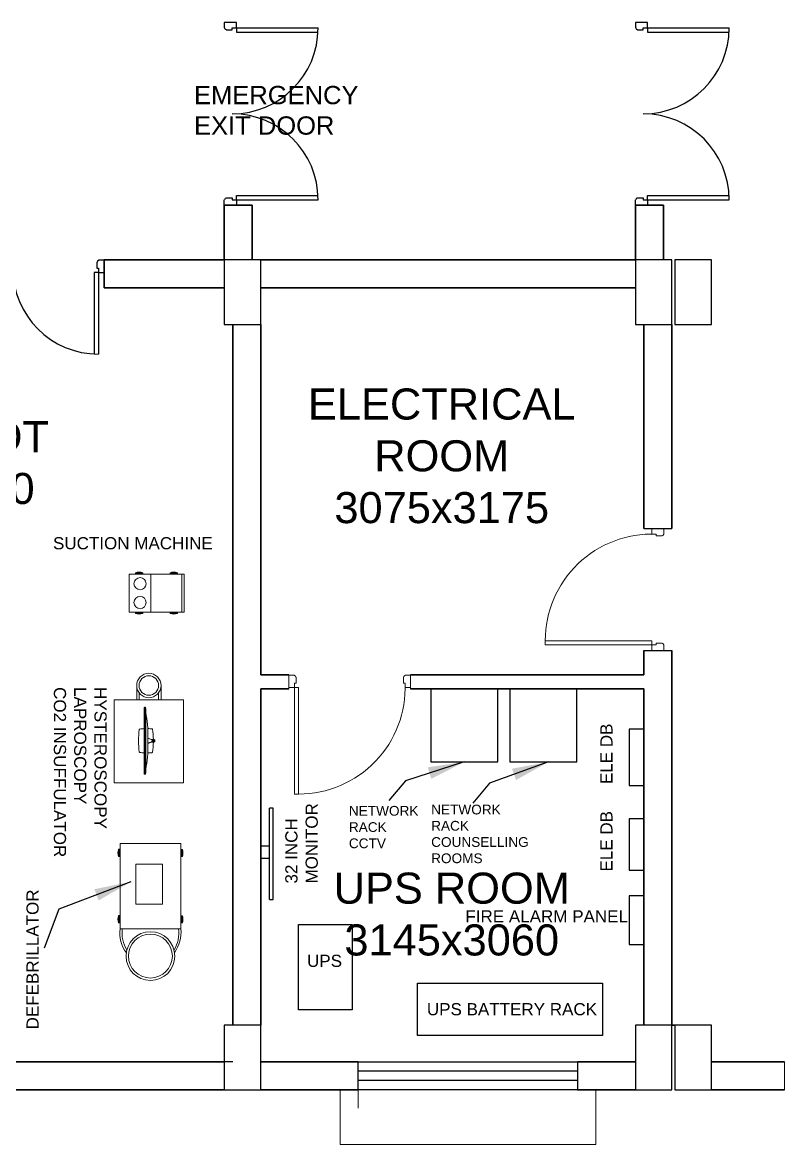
# Model space of a CAD drawing. Header units: millimetres. Extents: x 1448174 to 1599581, y -224422 to -106989.
# Drawn here: x 1489944 to 1496202, y -138523 to -129314 of the extents above; entities that cross this region are included whole.
import ezdxf

# ---------------------------------------------------------------- set-up
doc = ezdxf.new("R2010")
doc.units = ezdxf.units.MM
doc.header["$LTSCALE"] = 600
doc.header["$MEASUREMENT"] = 0
for name, color, linetype in [('col', 5, 'Continuous'), ('fun-text', 250, 'Continuous'), ('TEXT', 253, 'Continuous'), ('wall', 1, 'Continuous'), ('Window', 4, 'Continuous')]:
    doc.layers.add(name, color=color, linetype=linetype)
for name, color, linetype, lineweight in [('D.F', 251, 'Continuous', 5), ('DOOR', 144, 'Continuous', 13), ('furniture', 30, 'Continuous', 9), ('P-Wall', 1, 'Continuous', 35), ('toi-fix', 46, 'Continuous', 9)]:
    doc.layers.add(name, color=color, linetype=linetype, lineweight=lineweight)
doc.styles.add('ARIAL', font='arial.ttf')
doc.dimstyles.get("Standard").update_dxf_attribs({"dimscale": 1.5, "dimtxt": 225, "dimasz": 200, "dimexe": 100, "dimexo": 100, "dimgap": 0.25, "dimtad": 0, "dimdec": 0, "dimzin": 0, "dimdsep": 46, "dimtxsty": 'ARIAL', "dimblk": 'OBLIQUE', "dimcen": 0.09, "dimdle": 100, "dimclrd": 256, "dimclre": 256, "dimclrt": 6, "dimadec": 0, "dimazin": 0, "dimtfac": 1, "dimtdec": 0, "dimtofl": 0, "dimtmove": 0, "dimatfit": 3, "dimfxl": 1, "dimtolj": 1, "dimtzin": 0, "dimarcsym": 0})

# ---------------------------------------------------------------- blocks, each defined once
blk = doc.blocks.new('A$C19B8274B')
at = {"layer": 'DOOR'}
blk.add_line((-45, 925), (-80, 925), dxfattribs=at)
at = {"layer": 'DOOR', "color": 8}
for p, q in [((-80, 50), (-80, 925)), ((-45, 50), (-45, 925)), ((-45, 50), (-80, 50)), ((-955, -50), (-955, -47.5)), ((-940, -35), (-942.5, -35)), ((-60, -35), (-57.5, -35)), ((-45, -50), (-45, -47.5))]:
    blk.add_line(p, q, dxfattribs=at)
for points in [[(-940, 15), (-955, 15), (-955, 50), (-1000, 50), (-1000, -50), (-955, -50)], [(-940, -35), (-940, 15)], [(-60, 15), (-45, 15), (-45, 50), (0, 50), (0, -50), (-45, -50)], [(-60, -35), (-60, 15)]]:
    blk.add_lwpolyline(points, dxfattribs=at)
for centre, radius, start, end in [((-80, 50), 875, 90, 182.29244), ((-955, -35), 12.5, 270, 0), ((-45, -35), 12.5, 180, 270)]:
    blk.add_arc(centre, radius, start, end, dxfattribs=at)
blk = doc.blocks.new('W1800')
at = {"layer": 'wall', "color": 7}
for p, q in [((0, -57.5), (0, 172.5)), ((1800, 172.5), (1800, -57.5))]:
    blk.add_line(p, q, dxfattribs=at)
at = {"layer": 'Window'}
for p, q in [((0, 172.5), (1800, 172.5)), ((0, 97.5), (1800, 97.5)), ((1800, 17.5), (0, 17.5)), ((1800, -57.5), (0, -57.5))]:
    blk.add_line(p, q, dxfattribs=at)
blk = doc.blocks.new('LG  E2351T-BN Monitor_top_cad-block.com')
at = {"color": 0}
for points in [[(-233.2, -17.6, -0.049247), (-32.6, 0), (0, 0)], [(-100, -1.5, -0.022559), (-97.8, 33.7)], [(-22.4, 0), (-18.6, 8.5, 0.022703), (-8.9, 34.3, -0.301492), (-3.8, 38.3), (0, 38.3)], [(-21.1, 0), (-17.5, 8, 0.023824), (-7.8, 32.6, -0.299186), (-3.7, 35.7), (0, 35.7)], [(-8.9, 34.3), (-8.6, 37.5, 0.169031), (-10, 43.4, -0.160008), (-11, 47.1, -0.115885), (-8.4, 56, -0.254559), (-5.7, 57.7), (0, 57.7)], [(8.9, 34.3), (8.6, 37.5, -0.169031), (10, 43.4, 0.160008), (11, 47.1, 0.115885), (8.4, 56, 0.254559), (5.7, 57.7), (0, 57.7)], [(22.4, 0), (18.6, 8.5, -0.022703), (8.9, 34.3, 0.301492), (3.8, 38.3), (0, 38.3)], [(21.1, 0), (17.5, 8, -0.023824), (7.8, 32.6, 0.299186), (3.7, 35.7), (0, 35.7)], [(233.2, -17.6, 0.049247), (32.6, 0), (0, 0)], [(100, -1.5, 0.022559), (97.8, 33.7)], [(0, -29.8), (-272.4, -29.8, -0.414214), (-273.6, -28.6), (-273.6, -27.1), (-274.1, -27.1, -0.414214), (-274.5, -26.7), (-274.5, -21.1, -0.307855), (-273.8, -20.1, -0.00304), (-271, -19.5, -0.0542), (-261.1, -17.6), (0, -17.6)], [(-95.4, -67.9, -0.024551), (-99.4, -29.8, -0.024551)], [(0, -29.8), (272.4, -29.8, 0.414214), (273.6, -28.6), (273.6, -27.1), (274.1, -27.1, 0.414214), (274.5, -26.7), (274.5, -21.1, 0.307855), (273.8, -20.1, 0.00304), (271, -19.5, 0.0542), (261.1, -17.6), (0, -17.6)], [(95.4, -67.9, 0.024551), (99.4, -29.8, 0.024551)]]:
    blk.add_lwpolyline(points, format="xyb", dxfattribs=at)
for points in [[(0, 55.4), (-3.1, 55.4), (-3.1, 40.5), (0, 40.5)], [(0, 55.4), (3.1, 55.4), (3.1, 40.5), (0, 40.5)], [(-274.5, -24.4), (0, -24.4)], [(274.5, -24.4), (0, -24.4)]]:
    blk.add_lwpolyline(points, dxfattribs=at)
for centre, radius, start, end in [((-93.9, 33.2), 3.96, 99.64518, 173.89051), ((0, -519.2), 564.4, 91.09579, 99.64518), ((8.1, 36.1), 20.9, 154.82295, 203.41572), ((0, -519.2), 564.4, 80.35482, 88.90421), ((-8.1, 36.1), 20.9, 336.58428, 25.17705), ((93.9, 33.2), 3.96, 6.10949, 80.35482), ((-91.5, -67.3), 3.96, 188.84122, 263.45858), ((0, 730.6), 807.1, 263.45858, 270), ((0, 730.6), 807.1, 270, 276.54142), ((91.5, -67.3), 3.96, 276.54142, 351.15878)]:
    blk.add_arc(centre, radius, start, end, dxfattribs=at)
blk = doc.blocks.new('_Oblique')
at = {"color": 0, "linetype": 'ByBlock', "lineweight": -2}
blk.add_line((-0.5, -0.5), (0.5, 0.5), dxfattribs=at)

msp = doc.modelspace()

# ---------------------------------------------------------------- linework, layer by layer
at = {"color": 240, "lineweight": 25, "true_color": 0xed1f24}
for p, q in [((1491702.098, -129313.9027), (1491602.098, -129313.9027)), ((1491602.098, -129313.9027), (1491602.098, -129358.9027)), ((1491602.098, -129358.9027), (1491604.598, -129358.9027)), ((1491617.098, -129373.9027), (1491617.098, -129371.4027)), ((1491617.098, -129373.9027), (1491667.098, -129373.9027)), ((1491667.098, -129373.9027), (1491667.098, -129358.9027)), ((1491667.098, -129358.9027), (1491702.098, -129358.9027)), ((1491702.098, -129358.9027), (1491702.098, -129313.9027)), ((1491702.098, -129358.9027), (1492372.098, -129358.9027)), ((1491702.098, -129358.9027), (1491702.098, -129393.9027)), ((1491702.098, -129393.9027), (1492372.098, -129393.9027)), ((1491602.098, -130813.9027), (1491602.098, -130768.9027)), ((1491602.098, -130768.9027), (1491604.598, -130768.9027)), ((1491617.098, -130753.9027), (1491617.098, -130756.4027)), ((1491617.098, -130753.9027), (1491667.098, -130753.9027)), ((1491667.098, -130753.9027), (1491667.098, -130768.9027)), ((1491667.098, -130768.9027), (1491702.098, -130768.9027)), ((1491702.098, -130733.9027), (1492372.098, -130733.9027)), ((1491702.098, -130768.9027), (1491702.098, -130733.9027)), ((1491702.098, -130768.9027), (1492372.098, -130768.9027)), ((1491702.098, -130768.9027), (1491702.098, -130813.9027)), ((1491702.098, -130813.9027), (1491602.098, -130813.9027)), ((1491702.098, -130813.9027), (1491602.098, -130813.9027))]:
    msp.add_line(p, q, dxfattribs=at)
at = {"color": 8, "lineweight": 25}
for p, q in [((1495077.098, -129313.9027), (1494977.098, -129313.9027)), ((1494977.098, -129313.9027), (1494977.098, -129358.9027)), ((1494977.098, -129358.9027), (1494979.598, -129358.9027)), ((1494992.098, -129373.9027), (1494992.098, -129371.4027)), ((1494992.098, -129373.9027), (1495042.098, -129373.9027)), ((1495042.098, -129373.9027), (1495042.098, -129358.9027)), ((1495042.098, -129358.9027), (1495077.098, -129358.9027)), ((1495077.098, -129358.9027), (1495077.098, -129313.9027)), ((1495077.098, -129358.9027), (1495747.098, -129358.9027)), ((1495077.098, -129358.9027), (1495077.098, -129393.9027)), ((1495077.098, -129393.9027), (1495747.098, -129393.9027)), ((1494977.098, -130813.9027), (1494977.098, -130768.9027)), ((1494977.098, -130768.9027), (1494979.598, -130768.9027)), ((1494992.098, -130753.9027), (1494992.098, -130756.4027)), ((1494992.098, -130753.9027), (1495042.098, -130753.9027)), ((1495042.098, -130753.9027), (1495042.098, -130768.9027)), ((1495042.098, -130768.9027), (1495077.098, -130768.9027)), ((1495077.098, -130733.9027), (1495747.098, -130733.9027)), ((1495077.098, -130768.9027), (1495077.098, -130733.9027)), ((1495077.098, -130768.9027), (1495747.098, -130768.9027)), ((1495077.098, -130768.9027), (1495077.098, -130813.9027)), ((1495077.098, -130813.9027), (1494977.098, -130813.9027)), ((1495077.098, -130813.9027), (1494977.098, -130813.9027)), ((1490554.447, -131280.8589), (1490556.947, -131280.8589)), ((1490554.447, -131280.8589), (1490554.447, -131330.8589)), ((1490614.447, -131265.8589), (1490569.447, -131265.8589)), ((1490569.447, -131265.8589), (1490569.447, -131268.3589)), ((1490614.447, -131365.8589), (1490614.447, -131265.8589)), ((1490534.447, -131365.8589), (1490534.447, -132035.8589)), ((1490569.447, -131365.8589), (1490534.447, -131365.8589)), ((1490554.447, -131330.8589), (1490569.447, -131330.8589)), ((1490569.447, -131330.8589), (1490569.447, -131365.8589)), ((1490569.447, -131365.8589), (1490614.447, -131365.8589)), ((1490569.447, -131365.8589), (1490569.447, -132035.8589))]:
    msp.add_line(p, q, dxfattribs=at)
at = {"color": 8}
for p, q in [((1495047.098, -133468.2516), (1495277.098, -133468.2516)), ((1495047.098, -134468.2516), (1495277.098, -134468.2516))]:
    msp.add_line(p, q, dxfattribs=at)
at = {"color": 240, "true_color": 0xed1f24}
for centre, radius, start, end in [((1491617.098, -129358.9027), 12.5, 180, 270), ((1491667.098, -129358.9027), 705, 270, 0), ((1491667.098, -130768.9027), 705, 0, 90), ((1491617.098, -130768.9027), 12.5, 90, 180)]:
    msp.add_arc(centre, radius, start, end, dxfattribs=at)
at = {"color": 8}
for centre, radius, start, end in [((1494992.098, -129358.9027), 12.5, 180, 270), ((1495042.098, -129358.9027), 705, 270, 0), ((1495042.098, -130768.9027), 705, 0, 90), ((1494992.098, -130768.9027), 12.5, 90, 180), ((1490569.447, -131280.8589), 12.5, 90, 180), ((1490569.447, -131330.8589), 705, 180, 270)]:
    msp.add_arc(centre, radius, start, end, dxfattribs=at)
at = {"layer": 'col'}
for points in [[(1491602.098, -131793.2516), (1491902.098, -131793.2516), (1491902.098, -131263.2516), (1491602.098, -131263.2516)], [(1494977.098, -131793.2516), (1495277.098, -131793.2516), (1495277.098, -131263.2516), (1494977.098, -131263.2516)], [(1495302.098, -131793.2516), (1495602.098, -131793.2516), (1495602.098, -131263.2516), (1495302.098, -131263.2516)], [(1491602.098, -138073.2516), (1491902.098, -138073.2516), (1491902.098, -137543.2516), (1491602.098, -137543.2516)], [(1494977.098, -138073.2516), (1495277.098, -138073.2516), (1495277.098, -137543.2516), (1494977.098, -137543.2516)], [(1495302.098, -138073.2516), (1495602.098, -138073.2516), (1495602.098, -137543.2516), (1495302.098, -137543.2516)]]:
    msp.add_lwpolyline(points, close=True, dxfattribs=at)
at = {"layer": 'D.F'}
for p, q in [((1492132.098, -134668.2516), (1492132.098, -134783.2516)), ((1493132.098, -134783.2516), (1493132.098, -134668.2516)), ((1494502.098, -137843.2516), (1494502.098, -138073.2516)), ((1496202.098, -138073.2516), (1496202.098, -137843.2516)), ((1492702.098, -137993.2516), (1492702.098, -138223.2516))]:
    msp.add_line(p, q, dxfattribs=at)
msp.add_lwpolyline([(1494652.098, -138073.2516), (1494652.098, -138523.2516), (1492552.098, -138523.2516), (1492552.098, -138073.2516)], dxfattribs=at)
at = {"layer": 'furniture'}
for p, q in [((1490822.098, -133842.6475), (1491272.098, -133842.6475)), ((1490822.098, -134152.6475), (1490822.098, -133842.6475)), ((1490998.2737, -133842.6475), (1490822.098, -133842.6475)), ((1490998.2737, -133842.6475), (1490998.2737, -134152.6475)), ((1491252.098, -133842.6475), (1491252.098, -134152.6475)), ((1491272.098, -133842.6475), (1491272.098, -134152.6475)), ((1491272.098, -134152.6475), (1490822.098, -134152.6475)), ((1490882.492, -134755.5918), (1490882.492, -134874.5601)), ((1490902.492, -134815.5918), (1490902.492, -134874.5601)), ((1491062.492, -134815.5918), (1491062.492, -134874.5601)), ((1491082.492, -134755.5918), (1491082.492, -134874.5601)), ((1490697.492, -134874.5601), (1491267.492, -134874.5601)), ((1490697.492, -135554.5601), (1490697.492, -134874.5601)), ((1491267.492, -134874.5601), (1491267.492, -135554.5601)), ((1491267.492, -135554.5601), (1490697.492, -135554.5601)), ((1491245.6632, -136051.6862), (1490745.6632, -136051.6862)), ((1490745.6632, -136051.6862), (1490745.6632, -136751.6862)), ((1491245.6632, -136751.6862), (1491245.6632, -136051.6862)), ((1490875.881, -136221.6738), (1491095.881, -136221.6738)), ((1490875.881, -136551.6738), (1490875.881, -136221.6738)), ((1491095.881, -136221.6738), (1491095.881, -136551.6738)), ((1491095.881, -136551.6738), (1490875.881, -136551.6738)), ((1490745.6632, -136751.6862), (1491245.6632, -136751.6862))]:
    msp.add_line(p, q, dxfattribs=at)
at = {"layer": 'furniture', "ltscale": 0.75}
for p, q in [((1490931.7006, -133830.4785), (1490872.6125, -133830.4785)), ((1490872.6125, -133830.4785), (1490872.6125, -133842.6475)), ((1490873.5149, -133830.4785), (1490873.5149, -133842.6475)), ((1490874.6322, -133830.4785), (1490874.6322, -133842.6475)), ((1490875.8612, -133830.4785), (1490875.8612, -133842.6475)), ((1490877.593, -133830.4785), (1490877.593, -133842.6475)), ((1490879.8834, -133830.4785), (1490879.8834, -133842.6475)), ((1490882.8633, -133830.4785), (1490882.8633, -133842.6475)), ((1490887.0206, -133830.4785), (1490887.0206, -133842.6475)), ((1490891.9431, -133830.4785), (1490891.9431, -133842.6475)), ((1490898.1514, -133830.4785), (1490898.1514, -133842.6475)), ((1490906.1617, -133830.4785), (1490906.1617, -133842.6475)), ((1490912.37, -133830.4785), (1490912.37, -133842.6475)), ((1490917.2925, -133830.4785), (1490917.2925, -133842.6475)), ((1490921.4498, -133830.4785), (1490921.4498, -133842.6475)), ((1490924.4297, -133830.4785), (1490924.4297, -133842.6475)), ((1490926.7201, -133830.4785), (1490926.7201, -133842.6475)), ((1490928.4519, -133830.4785), (1490928.4519, -133842.6475)), ((1490929.6809, -133830.4785), (1490929.6809, -133842.6475)), ((1490930.7982, -133830.4785), (1490930.7982, -133842.6475)), ((1490931.7006, -133830.4785), (1490931.7006, -133842.6475)), ((1491216.9698, -133830.4785), (1491157.8817, -133830.4785)), ((1491157.8817, -133830.4785), (1491157.8817, -133842.6475)), ((1491158.7841, -133830.4785), (1491158.7841, -133842.6475)), ((1491159.9014, -133830.4785), (1491159.9014, -133842.6475)), ((1491161.1304, -133830.4785), (1491161.1304, -133842.6475)), ((1491162.8622, -133830.4785), (1491162.8622, -133842.6475)), ((1491165.1526, -133830.4785), (1491165.1526, -133842.6475)), ((1491168.1325, -133830.4785), (1491168.1325, -133842.6475)), ((1491172.2898, -133830.4785), (1491172.2898, -133842.6475)), ((1491177.2123, -133830.4785), (1491177.2123, -133842.6475)), ((1491183.4206, -133830.4785), (1491183.4206, -133842.6475)), ((1491191.4309, -133830.4785), (1491191.4309, -133842.6475)), ((1491197.6392, -133830.4785), (1491197.6392, -133842.6475)), ((1491202.5617, -133830.4785), (1491202.5617, -133842.6475)), ((1491206.719, -133830.4785), (1491206.719, -133842.6475)), ((1491209.6989, -133830.4785), (1491209.6989, -133842.6475)), ((1491211.9893, -133830.4785), (1491211.9893, -133842.6475)), ((1491213.7211, -133830.4785), (1491213.7211, -133842.6475)), ((1491214.9501, -133830.4785), (1491214.9501, -133842.6475)), ((1491216.0674, -133830.4785), (1491216.0674, -133842.6475)), ((1491216.9698, -133830.4785), (1491216.9698, -133842.6475)), ((1490872.6123, -134164.8164), (1490872.6123, -134152.6475)), ((1490872.6123, -134164.8164), (1490931.7005, -134164.8165)), ((1490873.5147, -134164.8164), (1490873.5148, -134152.6475)), ((1490874.632, -134164.8164), (1490874.632, -134152.6475)), ((1490875.861, -134164.8164), (1490875.861, -134152.6475)), ((1490877.5928, -134164.8164), (1490877.5928, -134152.6475)), ((1490879.8832, -134164.8164), (1490879.8832, -134152.6475)), ((1490882.8631, -134164.8164), (1490882.8631, -134152.6475)), ((1490887.0205, -134164.8164), (1490887.0205, -134152.6475)), ((1490891.943, -134164.8164), (1490891.943, -134152.6475)), ((1490898.1512, -134164.8164), (1490898.1512, -134152.6475)), ((1490906.1616, -134164.8164), (1490906.1616, -134152.6475)), ((1490912.3698, -134164.8165), (1490912.3698, -134152.6475)), ((1490917.2923, -134164.8165), (1490917.2923, -134152.6475)), ((1490921.4496, -134164.8165), (1490921.4496, -134152.6475)), ((1490924.4295, -134164.8165), (1490924.4295, -134152.6475)), ((1490926.72, -134164.8165), (1490926.72, -134152.6475)), ((1490928.4517, -134164.8165), (1490928.4517, -134152.6475)), ((1490929.6807, -134164.8165), (1490929.6807, -134152.6475)), ((1490930.798, -134164.8165), (1490930.798, -134152.6475)), ((1490931.7005, -134164.8165), (1490931.7005, -134152.6475)), ((1491157.8815, -134164.8164), (1491157.8815, -134152.6475)), ((1491157.8815, -134164.8164), (1491216.9697, -134164.8165)), ((1491158.784, -134164.8164), (1491158.784, -134152.6475)), ((1491159.9012, -134164.8164), (1491159.9012, -134152.6475)), ((1491161.1302, -134164.8164), (1491161.1302, -134152.6475)), ((1491162.862, -134164.8164), (1491162.862, -134152.6475)), ((1491165.1524, -134164.8164), (1491165.1525, -134152.6475)), ((1491168.1323, -134164.8164), (1491168.1324, -134152.6475)), ((1491172.2897, -134164.8164), (1491172.2897, -134152.6475)), ((1491177.2122, -134164.8164), (1491177.2122, -134152.6475)), ((1491183.4204, -134164.8164), (1491183.4204, -134152.6475)), ((1491191.4308, -134164.8164), (1491191.4308, -134152.6475)), ((1491197.639, -134164.8165), (1491197.639, -134152.6475)), ((1491202.5615, -134164.8165), (1491202.5615, -134152.6475)), ((1491206.7188, -134164.8165), (1491206.7188, -134152.6475)), ((1491209.6987, -134164.8165), (1491209.6987, -134152.6475)), ((1491211.9892, -134164.8165), (1491211.9892, -134152.6475)), ((1491213.7209, -134164.8165), (1491213.721, -134152.6475)), ((1491214.95, -134164.8165), (1491214.95, -134152.6475)), ((1491216.0672, -134164.8165), (1491216.0672, -134152.6475)), ((1491216.9697, -134164.8165), (1491216.9697, -134152.6475)), ((1490733.4942, -136100.0612), (1490733.4942, -136159.1494)), ((1490733.4942, -136100.0612), (1490745.6632, -136100.0613)), ((1490733.4942, -136100.9637), (1490745.6632, -136100.9637)), ((1490733.4942, -136102.081), (1490745.6632, -136102.081)), ((1490733.4942, -136103.31), (1490745.6632, -136103.31)), ((1490733.4942, -136105.0418), (1490745.6632, -136105.0418)), ((1490733.4942, -136107.3322), (1490745.6632, -136107.3322)), ((1490733.4942, -136110.3121), (1490745.6632, -136110.3121)), ((1491257.8322, -136101.4028), (1491245.6632, -136101.4028)), ((1491257.8322, -136102.3053), (1491245.6632, -136102.3053)), ((1491257.8322, -136103.4225), (1491245.6632, -136103.4225)), ((1491257.8322, -136104.6515), (1491245.6632, -136104.6515)), ((1491257.8322, -136106.3833), (1491245.6632, -136106.3833)), ((1491257.8322, -136108.6738), (1491245.6632, -136108.6737)), ((1491257.8322, -136111.6537), (1491245.6632, -136111.6536)), ((1491257.8322, -136101.4028), (1491257.8321, -136160.491)), ((1490733.4942, -136114.4694), (1490745.6632, -136114.4694)), ((1490733.4942, -136119.3919), (1490745.6632, -136119.3919)), ((1490733.4942, -136125.6001), (1490745.6632, -136125.6002)), ((1490733.4942, -136133.6105), (1490745.6632, -136133.6105)), ((1490733.4942, -136139.8187), (1490745.6632, -136139.8188)), ((1490733.4942, -136144.7413), (1490745.6632, -136144.7413)), ((1490733.4942, -136148.8986), (1490745.6632, -136148.8986)), ((1490733.4942, -136151.8785), (1490745.6632, -136151.8785)), ((1490733.4942, -136154.1689), (1490745.6632, -136154.1689)), ((1490733.4942, -136155.9007), (1490745.6632, -136155.9007)), ((1490733.4942, -136157.1297), (1490745.6632, -136157.1297)), ((1490733.4942, -136158.247), (1490745.6632, -136158.247)), ((1490733.4942, -136159.1494), (1490745.6632, -136159.1494)), ((1491257.8322, -136115.811), (1491245.6632, -136115.811)), ((1491257.8322, -136120.7335), (1491245.6632, -136120.7335)), ((1491257.8322, -136126.9417), (1491245.6632, -136126.9417)), ((1491257.8322, -136134.9521), (1491245.6632, -136134.9521)), ((1491257.8322, -136141.1603), (1491245.6632, -136141.1603)), ((1491257.8321, -136146.0828), (1491245.6632, -136146.0828)), ((1491257.8321, -136150.2401), (1491245.6632, -136150.2401)), ((1491257.8321, -136153.22), (1491245.6632, -136153.22)), ((1491257.8321, -136155.5105), (1491245.6632, -136155.5105)), ((1491257.8321, -136157.2422), (1491245.6632, -136157.2422)), ((1491257.8321, -136158.4713), (1491245.6632, -136158.4713)), ((1491257.8321, -136159.5885), (1491245.6632, -136159.5885)), ((1491257.8321, -136160.491), (1491245.6632, -136160.491)), ((1491257.8321, -136160.491), (1491245.6632, -136160.491)), ((1490733.4942, -136644.3659), (1490733.4942, -136703.454)), ((1490733.4942, -136644.3659), (1490745.6632, -136644.3659)), ((1490733.4942, -136645.2683), (1490745.6632, -136645.2683)), ((1490733.4942, -136646.3856), (1490745.6632, -136646.3856)), ((1490733.4942, -136647.6146), (1490745.6632, -136647.6146)), ((1490733.4942, -136649.3464), (1490745.6632, -136649.3464)), ((1490733.4942, -136651.6368), (1490745.6632, -136651.6368)), ((1490733.4942, -136654.6167), (1490745.6632, -136654.6167)), ((1490733.4942, -136658.774), (1490745.6632, -136658.774)), ((1490733.4942, -136663.6965), (1490745.6632, -136663.6965)), ((1491257.8322, -136645.2683), (1491245.6632, -136645.2683)), ((1491257.8322, -136646.1708), (1491245.6632, -136646.1708)), ((1491257.8322, -136647.2881), (1491245.6632, -136647.2881)), ((1491257.8322, -136648.5171), (1491245.6632, -136648.5171)), ((1491257.8322, -136650.2488), (1491245.6632, -136650.2488)), ((1491257.8322, -136652.5393), (1491245.6632, -136652.5393)), ((1491257.8322, -136655.5192), (1491245.6632, -136655.5192)), ((1491257.8322, -136659.6765), (1491245.6632, -136659.6765)), ((1491257.8322, -136664.599), (1491245.6632, -136664.599)), ((1491257.8322, -136645.2683), (1491257.8321, -136704.3565)), ((1490733.4942, -136669.9048), (1490745.6632, -136669.9048)), ((1490733.4942, -136677.9151), (1490745.6632, -136677.9151)), ((1490733.4942, -136684.1234), (1490745.6632, -136684.1234)), ((1490733.4942, -136689.0459), (1490745.6632, -136689.0459)), ((1490733.4942, -136693.2032), (1490745.6632, -136693.2032)), ((1490733.4942, -136696.1831), (1490745.6632, -136696.1831)), ((1490733.4942, -136698.4735), (1490745.6632, -136698.4735)), ((1490733.4942, -136700.2053), (1490745.6632, -136700.2053)), ((1490733.4942, -136701.4343), (1490745.6632, -136701.4343)), ((1490733.4942, -136702.5516), (1490745.6632, -136702.5516)), ((1490733.4942, -136703.454), (1490745.6632, -136703.454)), ((1491257.8322, -136670.8072), (1491245.6632, -136670.8072)), ((1491257.8322, -136678.8176), (1491245.6632, -136678.8176)), ((1491257.8322, -136685.0258), (1491245.6632, -136685.0258)), ((1491257.8321, -136689.9483), (1491245.6632, -136689.9483)), ((1491257.8321, -136694.1057), (1491245.6632, -136694.1057)), ((1491257.8321, -136697.0856), (1491245.6632, -136697.0856)), ((1491257.8321, -136699.376), (1491245.6632, -136699.376)), ((1491257.8321, -136701.1078), (1491245.6632, -136701.1078)), ((1491257.8321, -136702.3368), (1491245.6632, -136702.3368)), ((1491257.8321, -136703.4541), (1491245.6632, -136703.454)), ((1491257.8321, -136704.3565), (1491245.6632, -136704.3565)), ((1491257.8321, -136704.3565), (1491245.6632, -136704.3565))]:
    msp.add_line(p, q, dxfattribs=at)
at = {"layer": 'furniture', "lineweight": -3}
for p, q in [((1493297.3494, -134783.2516), (1493297.3494, -135383.2516)), ((1493847.3494, -135383.2516), (1493847.3494, -134783.2516)), ((1493947.3494, -134783.2516), (1493947.3494, -135383.2516)), ((1494497.3494, -135383.2516), (1494497.3494, -134783.2516)), ((1495047.098, -135115.2516), (1494927.098, -135115.2516)), ((1494927.098, -135115.2516), (1494927.098, -135575.2516)), ((1493297.3494, -135383.2516), (1493847.3494, -135383.2516)), ((1493947.3494, -135383.2516), (1494497.3494, -135383.2516)), ((1494927.098, -135575.2516), (1495047.098, -135575.2516)), ((1491972.098, -136511.3362), (1491972.098, -135761.3362)), ((1492002.098, -135761.3362), (1491972.098, -135761.3362)), ((1492002.098, -136511.3362), (1492002.098, -135761.3362)), ((1495047.098, -135851.2516), (1494927.098, -135851.2516)), ((1494927.098, -135851.2516), (1494927.098, -136271.2516)), ((1491972.098, -136075.3362), (1491902.098, -136075.3362)), ((1491902.098, -136171.8362), (1491972.098, -136171.8362)), ((1494927.098, -136271.2516), (1495047.098, -136271.2516)), ((1495047.098, -136481.7516), (1494927.098, -136481.7516)), ((1494927.098, -136481.7516), (1494927.098, -136881.7516)), ((1491902.098, -136511.3362), (1491902.098, -136511.3362)), ((1491972.098, -136511.3362), (1492002.098, -136511.3362)), ((1492212.3494, -137416.8362), (1492212.3494, -136716.8362)), ((1492212.3494, -136716.8362), (1492652.3494, -136716.8362)), ((1492652.3494, -136716.8362), (1492652.3494, -137416.8362)), ((1494927.098, -136881.7516), (1495047.098, -136881.7516)), ((1493187.8494, -137199.3362), (1494707.8494, -137199.3362)), ((1493187.8494, -137629.3362), (1493187.8494, -137199.3362)), ((1494707.8494, -137199.3362), (1494707.8494, -137629.3362)), ((1492652.3494, -137416.8362), (1492212.3494, -137416.8362)), ((1494707.8494, -137629.3362), (1493187.8494, -137629.3362)), ((1491672.098, -137843.2516), (1491272.098, -137843.2516))]:
    msp.add_line(p, q, dxfattribs=at)
at = {"layer": 'furniture'}
for centre, radius in [((1490910.1859, -133920.1475), 50), ((1490910.1859, -134075.1475), 50), ((1490982.492, -134755.5918), 100), ((1490982.492, -134755.5918), 80), ((1490995.6632, -136976.6862), 200), ((1490995.6632, -136976.6862), 180)]:
    msp.add_circle(centre, radius, dxfattribs=at)
at = {"layer": 'furniture', "ltscale": 0.75}
for centre, start, end in [((1490902.1565, -133916.6487), 71.07532933, 108.92461821), ((1491187.4257, -133916.6487), 71.07532933, 108.92461821), ((1490902.1564, -134078.6462), 251.07532933, 288.92461821), ((1491187.4256, -134078.6462), 251.07532933, 288.92461821), ((1490819.6644, -136129.6054), 161.07532933, 198.92461822), ((1491171.6619, -136130.9469), 341.07532933, 18.92461822), ((1490819.6644, -136673.91), 161.07532933, 198.92461822), ((1491171.6619, -136674.8124), 341.07532933, 18.92461822)]:
    msp.add_arc(centre, 91.0942, start, end, dxfattribs=at)
at = {"layer": 'furniture'}
for centre, radius, start, end in [((1491001.7192, -136789.509), 258.8345, 171.59743496, 217.95520118), ((1491020.4786, -136787.3827), 258.6238, 172.06643487, 212.42564514), ((1490955.6864, -136784.092), 273.2383, 328.69667396, 6.81124596), ((1490931.9415, -136774.2986), 314.5356, 326.32474024, 4.1226236)]:
    msp.add_arc(centre, radius, start, end, dxfattribs=at)
at = {"layer": 'P-Wall'}
for p, q in [((1491832.098, -130813.9027), (1491602.098, -130813.9027)), ((1491602.098, -130813.9027), (1491602.098, -131263.2516)), ((1491832.098, -131263.2516), (1491832.098, -130813.9027)), ((1495207.098, -130813.9027), (1494977.098, -130813.9027)), ((1494977.098, -130813.9027), (1494977.098, -131263.2516)), ((1495207.098, -131263.2516), (1495207.098, -130813.9027)), ((1490615.098, -131493.2516), (1490615.098, -131263.2516)), ((1490615.098, -131263.2516), (1491602.098, -131263.2516)), ((1491602.098, -131493.2516), (1490615.098, -131493.2516)), ((1495277.098, -137543.2516), (1495302.098, -137543.2516)), ((1488202.098, -137843.2516), (1491602.098, -137843.2516)), ((1488202.098, -138073.2516), (1491602.098, -138073.2516))]:
    msp.add_line(p, q, dxfattribs=at)
at = {"layer": 'P-Wall', "linetype": 'Continuous'}
for p, q in [((1491902.098, -131263.2516), (1494977.098, -131263.2516)), ((1491902.098, -131493.2516), (1494977.098, -131493.2516)), ((1491672.098, -137543.2516), (1491672.098, -131793.2516)), ((1491902.098, -134668.2516), (1491902.098, -131793.2516)), ((1495047.098, -133468.2516), (1495047.098, -131793.2516)), ((1495277.098, -133468.2516), (1495277.098, -131793.2516)), ((1495047.098, -134668.2516), (1495047.098, -134468.2516)), ((1495277.098, -137543.2516), (1495277.098, -134468.2516)), ((1491902.098, -134668.2516), (1492132.098, -134668.2516)), ((1493132.098, -134668.2516), (1495047.098, -134668.2516)), ((1491902.098, -134783.2516), (1492132.098, -134783.2516)), ((1491902.098, -137543.2516), (1491902.098, -134783.2516)), ((1493132.098, -134783.2516), (1495047.098, -134783.2516)), ((1495047.098, -137543.2516), (1495047.098, -134783.2516)), ((1492702.098, -137843.2516), (1491902.098, -137843.2516)), ((1494977.098, -137843.2516), (1494502.098, -137843.2516)), ((1496202.098, -137843.2516), (1495602.098, -137843.2516)), ((1492702.098, -138073.2516), (1491902.098, -138073.2516)), ((1494977.098, -138073.2516), (1494502.098, -138073.2516)), ((1496202.098, -138073.2516), (1495602.098, -138073.2516))]:
    msp.add_line(p, q, dxfattribs=at)

# ---------------------------------------------------------------- block references
at = {"layer": 'D.F', "xscale": -1, "rotation": 90}
msp.add_blockref('A$C19B8274B', (1495162.098, -134468.2516), dxfattribs=at)
at = {"layer": 'D.F', "rotation": 180}
msp.add_blockref('A$C19B8274B', (1492132.098, -134721.7785), dxfattribs=at)
at = {"layer": 'D.F'}
msp.add_blockref('W1800', (1492702.098, -138015.7516), dxfattribs=at)
at = {"layer": 'furniture', "rotation": 270}
msp.add_blockref('LG  E2351T-BN Monitor_top_cad-block.com', (1490974.7734, -135209.3052), dxfattribs=at)

# ---------------------------------------------------------------- texts
at = {"layer": 'fun-text', "lineweight": -3, "style": 'ARIAL'}
for s, width, heights, insert, char_height, attachment_point in [('SUCTION MACHINE', 1543.760115, [0], (1490195.5276, -133538.1188), 100, 1), ('NETWORK RACK    CCTV', 100, [751], (1492624.8494, -135744.1522), 80, 1), ('NETWORK RACK    COUNSELLING\\PROOMS', 100, [751], (1493300.3494, -135733.6522), 80, 1), ('FIRE ALARM PANEL', 1608.861469, [0], (1493581.3494, -136700.3362), 100, 7), ('UPS', 488.686681, [0], (1492281.3494, -137066.8362), 100, 7), ('UPS BATTERY RACK', 1608.861469, [0], (1493265.3494, -137463.8362), 100, 7)]:
    msp.add_mtext_dynamic_manual_height_columns(s, width=width, gutter_width=1375, heights=heights, dxfattribs=dict(at, insert=insert, char_height=char_height, attachment_point=attachment_point))
at = {"layer": 'fun-text', "lineweight": -3, "char_height": 100, "style": 'ARIAL'}
for s, width, insert, attachment_point, rotation in [('HYSTEROSCOPY\\PLAPROSCOPY \\PCO2 INSUFFULATOR', 1543.760115, (1490635.8822, -134768.6368), 1, 270), ('ELE DB', 548.5, (1494789.3494, -135564.8362), 7, 90), ('32 INCH MONITOR', 548.5, (1492370.8494, -136380.8362), 7, 90), ('ELE DB', 548.5, (1494789.3494, -136282.3362), 7, 90), ('DEFEBRILLATOR', 1333.717393, (1490078.9992, -137578.2124), 7, 90)]:
    msp.add_mtext_dynamic_manual_height_columns(s, width=width, gutter_width=1375, heights=[0], dxfattribs=dict(at, insert=insert, attachment_point=attachment_point, rotation=rotation))
at = {"layer": 'TEXT', "insert": (1491353.5011, -129834.8125), "char_height": 150, "attachment_point": 1, "style": 'ARIAL'}
msp.add_mtext_dynamic_manual_height_columns('EMERGENCY EXIT DOOR', width=1363.557096, gutter_width=1375, heights=[596.7809], dxfattribs=at)
at = {"layer": 'TEXT', "char_height": 255, "style": 'ARIAL'}
for s, insert, width, attachment_point in [('ELECTRICAL ROOM\\P3075x3175', (1493387.2348, -132318.1557), 2572.786494, 2), ('MAJOR - OT\\P5025X6350', (1489133.6273, -132927.8044), 2454.157572, 5), ('UPS ROOM\\P3145x3060', (1493469.3494, -136291.3362), 2572.786494, 2)]:
    msp.add_mtext(s, dxfattribs=dict(at, insert=insert, width=width, attachment_point=attachment_point))

# ---------------------------------------------------------------- leaders
at = {"layer": 'toi-fix', "linetype": 'Continuous'}
for points in [[(1493572.3494, -135383.2516), (1493089.3494, -135537.3362), (1492953.3494, -135700.7044)], [(1494262.8494, -135383.2516), (1493779.8494, -135557.3362), (1493643.8494, -135720.7044)], [(1490833.7909, -136367.5455), (1490243.5184, -136590.4184), (1490123.7815, -136911.8119)]]:
    msp.add_leader(points, dimstyle='Standard', dxfattribs=at)

doc.saveas('drawing.dxf')
